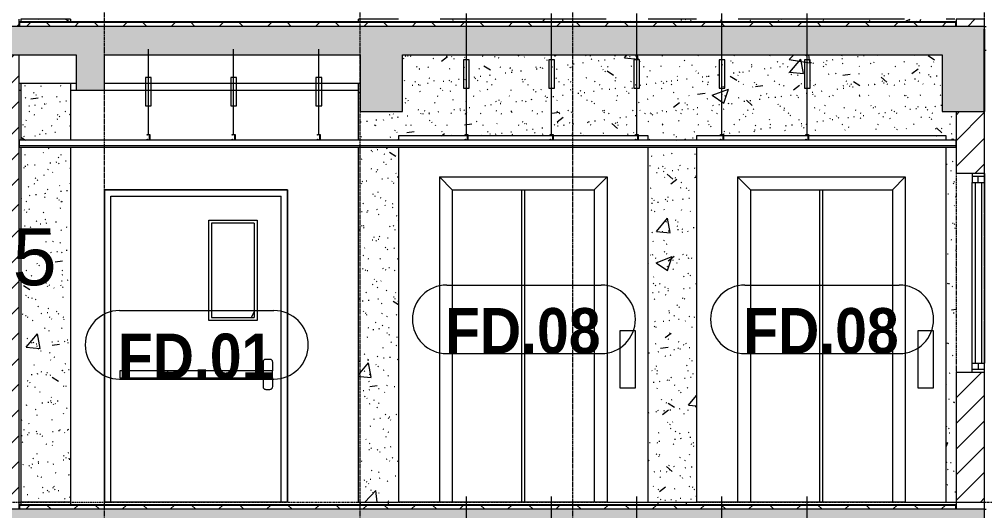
# Model space of a CAD drawing. Header units: millimetres. Extents: x 26124 to 258712, y -8723 to 35400.
# Drawn here: x 42053 to 48853, y 5540 to 9000 of the extents above; entities that cross this region are included whole.
import ezdxf

# ---------------------------------------------------------------- set-up
doc = ezdxf.new("R2010")
doc.units = ezdxf.units.MM
for name, pattern in [('1 NÉT CALL OUT', [6, 3, -3]), ('Centre', [31.75, 6.35, -4.7625, 15.875, -4.7625]), ('Grid Line', [22.225, 12.7, -3.175, 3.175, -3.175])]:
    doc.linetypes.add(name, pattern=pattern)
for name, color, linetype, lineweight in [('0-1', 7, 'Continuous', 5), ('A-AREA-IDEN', 2, 'Continuous', 9), ('A-CLNG', 13, 'Continuous', 9), ('A-CLNG-3', 13, 'Continuous', 18), ('A-DETL-GENF', 92, 'Continuous', 9), ('A-DETL-GENF-1', 7, 'Continuous', 9), ('A-DETL-MEDM', 33, 'Continuous', 18), ('A-DOOR', 31, 'Continuous', 9), ('A-DOOR-FRAM', 31, 'Continuous', 9), ('A-DOOR-IDEN', 31, 'Continuous', 9), ('A-FLOR-2', 7, 'Continuous', 9), ('A-FLOR-3', 192, 'Continuous', 25), ('A-FLOR-LEVL-2', 51, 'Centre', 9), ('A-FLOR-PATT-3', 8, 'Continuous', 9), ('A-GLAZ', 151, 'Continuous', 9), ('A-GLAZ-1', 7, '1 NÉT CALL OUT', 9), ('A-GLAZ-2', 55, '1 NÉT CALL OUT', 9), ('A-WALL', 113, 'Continuous', 9), ('A-WALL-1', 113, 'Continuous', 18), ('A-WALL-PATT-4', 111, 'Continuous', 9), ('I-WALL', 2, 'Continuous', 9), ('S-BEAM-2', 10, 'Continuous', 25), ('S-BEAM-3', 7, 'Continuous', 9), ('S-COLS-1', 7, 'Continuous', 9), ('S-GRID-1', 1, 'Grid Line', 9)]:
    doc.layers.add(name, color=color, linetype=linetype, lineweight=lineweight)
doc.styles.add('Arial_1', font='arial.ttf', dxfattribs={"height": 400})
doc.styles.add('Arial_B_1', font='arialbd.ttf', dxfattribs={"width": 0.9, "height": 320})
pattern_1 = [(45, (80880.3, 14125), (-169.7056, 169.7056), []), (135, (80880.3, 14125), (-169.7056, -169.7056), [])]
pattern_2 = [(45, (80880.3, 14125), (-90.50967, 90.50967), [])]
pattern_3 = [(50, (80880.3, 14125), (1165.978, -102.01), [121.92, -1341.12]), (355, (80880.3, 14125), (-225.554, 1222.763), [97.536, -1072.896]), (100.451, (80977.5, 14116.5), (940.433, 1120.746), [103.616, -1139.776]), (46.184, (80880.3, 14450.1), (1734.906, -269.074), [182.88, -2011.68]), (96.636, (81024.9, 14427.7), (1519.38, 1583.536), [155.424, -1709.665]), (351.184, (80880.3, 14450.1), (1519.39, 1583.52), [146.304, -1609.344]), (21, (81042.9, 14368.8), (970.332, -654.498), [121.92, -1341.12]), (326, (81042.9, 14368.8), (395.533, 1178.804), [97.536, -1072.896]), (71.451, (81123.7, 14314.3), (1365.87, 524.296), [103.616, -1139.776]), (37.5, (80880.3, 14125), (19.767, 541.1527), [53.645, -1006.246, 53.645, -1035.507, -1076.96]), (37.5, (80880.3, 14125), (19.767, 541.1527), [-2149.043, 53.645, -1023.315]), (7.5, (80880.3, 14125), (427.646, 641.156), [53.645, -567.334, 53.645, -981.862, -410.464]), (7.5, (80880.3, 14125), (427.646, 641.156), [-1656.486, 53.645, -356.819]), (327.5, (80517.8, 14125), (867.782, -36.665), [53.645, -352.755, 53.645, -1214.323, -1682.496]), (327.5, (80517.8, 14125), (867.782, -36.665), [-1674.368, 53.645, -1628.85]), (317.5, (80355.2, 14125), (948.028, 162.731), [53.645, -474.675, 53.645, -788.416, -1194.816]), (317.5, (80355.2, 14125), (948.028, 162.731), [-1370.38, 53.645, -1141.17])]
pattern_4 = [(37.5, (80880.3, 14125), (-5.1206, 156.61216), [5.364, -118.181, 5.364, -132.812, -132.08]), (37.5, (80880.3, 14125), (-5.1206, 156.61216), [-261.722, 5.364, -126.716]), (7.5, (80880.3, 14125), (143.847, 229.3842), [5.364, -61.285, 5.364, -105.989, -42.672]), (7.5, (80880.3, 14125), (143.847, 229.3842), [-178.003, 5.364, -37.308]), (327.5, (80780.33, 14125), (253.11758, 0.46008), [5.364, -35.276, 5.364, -140.94, -191.008]), (327.5, (80780.33, 14125), (253.11758, 0.46008), [-186.944, 5.364, -185.644]), (317.5, (80780.33, 14125), (244.3381, 71.3376), [5.364, -14.956, 5.364, -90.546, -109.728]), (317.5, (80780.33, 14125), (244.3381, 71.3376), [-116.23, 5.364, -104.364])]

# ---------------------------------------------------------------- blocks, each defined once
blk = doc.blocks.new('NCV_TKTC_KET CAU_rvt-1-TKCS_MẶT CẮT 3')
at = {"layer": 'A-FLOR-2'}
for p, q in [((48852.6, 8950), (48862.6, 8950)), ((48862.6, 8780), (48852.6, 8780)), ((48852.6, 5550), (48862.5, 5550))]:
    blk.add_line(p, q, dxfattribs=at)
at = {"layer": 'S-BEAM-2'}
blk.add_line((48852.6, 8350), (48852.6, 8930), dxfattribs=at)
at = {"layer": 'S-BEAM-3'}
for p, q in [((42052.6, 8550), (42452.6, 8550)), ((42652.6, 8550), (44452.6, 8550)), ((42052.6, 8500), (42062.6, 8500)), ((42412.6, 8500), (42452.6, 8500)), ((42652.6, 8500), (44442.6, 8500))]:
    blk.add_line(p, q, dxfattribs=at)
at = {"layer": 'S-COLS-1'}
for p, q in [((44452.6, 5600), (44452.6, 5580)), ((44652.6, 5580), (44652.6, 5600)), ((46552.6, 5580), (46552.6, 5600)), ((46752.6, 5580), (46752.6, 5600)), ((48652.6, 5600), (48652.6, 5580)), ((48852.6, 5550), (48852.6, 5600.3))]:
    blk.add_line(p, q, dxfattribs=at)
blk = doc.blocks.new('1_FAMILY RVT - W01-WxH 1400x3200xmm-V1-TKCS_MẶT CẮT 3')
at = {"layer": 'A-GLAZ'}
for p, q in [((48852.635618, 11314.4), (48652.635618, 11314.4)), ((48763.735618, 11314.4), (48763.735618, 11250.9)), ((48763.735618, 11295.35), (48852.635618, 11295.35)), ((48808.185618, 11250.9), (48808.185618, 11295.35)), ((48852.635618, 11314.4), (48852.635618, 11250.9)), ((48763.735618, 9977.9), (48763.735618, 11250.9)), ((48763.735618, 11250.9), (48852.635618, 11250.9)), ((48785.960618, 11250.9), (48785.960618, 9977.9)), ((48830.410618, 11250.9), (48830.410618, 9977.9)), ((48852.635618, 11250.9), (48852.635618, 9977.9)), ((48763.735618, 9914.4), (48763.735618, 9977.9)), ((48763.735618, 9977.9), (48852.635618, 9977.9)), ((48852.635618, 9933.45), (48763.735618, 9933.45)), ((48808.185618, 9977.9), (48808.185618, 9933.45)), ((48852.635618, 9914.4), (48852.635618, 9977.9)), ((48652.635618, 9914.4), (48852.635618, 9914.4))]:
    blk.add_line(p, q, dxfattribs=at)
at = {"layer": 'A-GLAZ-2'}
for p, q in [((48652.635618, 11314.4), (48652.635618, 9914.4)), ((48852.635618, 9914.4), (48852.635618, 11314.4))]:
    blk.add_line(p, q, dxfattribs=at)
blk = doc.blocks.new('Thang may HIEN - Dài x Rộng - 2000x2000-V6-TKCS_MẶT CẮT 3')
at = {"layer": 'A-DOOR'}
for p, q in [((46822.6, 8180), (46822.6, 8150)), ((47010.1, 8180), (46822.6, 8180)), ((47610.1, 8180), (47012.6, 8180)), ((48582.6, 8180), (47612.6, 8180)), ((48582.6, 8150), (48582.6, 8180)), ((46822.6, 8100), (46822.6, 5600)), ((48582.6, 5600), (48582.6, 8100)), ((47202.6, 7800), (47112.6, 7890)), ((47112.6, 7890), (47112.6, 5600)), ((47112.6, 7890), (48292.6, 7890)), ((48292.6, 7890), (48202.6, 7800)), ((48292.6, 7890), (48292.6, 5600)), ((47202.6, 7800), (47202.6, 5600)), ((47202.6, 7800), (48202.6, 7800)), ((47692.6, 5600), (47692.6, 7800)), ((47712.6, 5600), (47712.6, 7800)), ((48202.6, 7800), (48202.6, 5600)), ((48492.6, 6805.9), (48382.6, 6805.9)), ((48382.6, 6805.9), (48382.6, 6405.9)), ((48492.6, 6405.9), (48492.6, 6805.9)), ((48382.6, 6405.9), (48492.6, 6405.9)), ((47112.6, 5600), (46822.6, 5600)), ((47202.6, 5600), (47112.6, 5600)), ((47692.6, 5600), (47202.6, 5600)), ((47712.6, 5600), (47692.6, 5600)), ((48202.6, 5600), (47712.6, 5600)), ((48292.6, 5600), (48202.6, 5600)), ((48292.6, 5600), (48582.6, 5600))]:
    blk.add_line(p, q, dxfattribs=at)
blk = doc.blocks.new('Thang may HIEN - Dài x Rộng - 2000x2000-V7-TKCS_MẶT CẮT 3')
at = {"layer": 'A-DOOR'}
for p, q in [((44722.6, 8180), (44722.6, 8150)), ((45210.1, 8180), (44722.6, 8180)), ((45810.1, 8180), (45212.6, 8180)), ((46410.1, 8180), (45812.6, 8180)), ((46482.6, 8180), (46412.6, 8180)), ((46482.6, 8150), (46482.6, 8180)), ((44722.6, 8100), (44722.6, 5600)), ((46482.6, 5600), (46482.6, 8100)), ((45102.6, 7800), (45012.6, 7890)), ((45012.6, 7890), (45012.6, 5600)), ((45012.6, 7890), (46192.6, 7890)), ((46192.6, 7890), (46102.6, 7800)), ((46192.6, 7890), (46192.6, 5600)), ((45102.6, 7800), (45102.6, 5600)), ((45102.6, 7800), (46102.6, 7800)), ((45592.6, 5600), (45592.6, 7800)), ((45612.6, 5600), (45612.6, 7800)), ((46102.6, 7800), (46102.6, 5600)), ((46392.6, 6805.9), (46282.6, 6805.9)), ((46282.6, 6805.9), (46282.6, 6405.9)), ((46392.6, 6405.9), (46392.6, 6805.9)), ((46282.6, 6405.9), (46392.6, 6405.9)), ((45012.6, 5600), (44722.6, 5600)), ((45102.6, 5600), (45012.6, 5600)), ((45592.6, 5600), (45102.6, 5600)), ((45612.6, 5600), (45592.6, 5600)), ((46102.6, 5600), (45612.6, 5600)), ((46192.6, 5600), (46102.6, 5600)), ((46192.6, 5600), (46482.6, 5600))]:
    blk.add_line(p, q, dxfattribs=at)
blk = doc.blocks.new('FD_01 - FD_01-1200x2200mm-V45-TKCS_MẶT CẮT 3')
at = {"layer": 'A-DOOR'}
h = blk.add_hatch(dxfattribs=at)
h.set_pattern_fill('FP_9', color=256, style=0, pattern_type=2)
h.set_pattern_definition([(63.435, (82789.9, 14236.3), (-0.002, 1625.6), [567.96, -3066.99]), (63.435, (81164.3, 14236.3), (-0.002, 1625.6), [567.96, -3066.99]), (63.435, (83568.1, 14550.35), (-0.002, 1625.6), [567.96, -3066.99]), (63.435, (81942.5, 14550.35), (-0.002, 1625.6), [567.96, -3066.99]), (63.435, (83450.3, 14439.5), (-0.002, 1625.6), [567.96, -3066.99]), (63.435, (81824.7, 14439.5), (-0.002, 1625.6), [567.96, -3066.99]), (63.435, (83330.26, 15074.4), (-0.002, 1625.6), [276.055, -3358.896]), (63.435, (81704.66, 15074.4), (-0.002, 1625.6), [276.055, -3358.896]), (63.435, (83251.74, 14976.15), (-0.002, 1625.6), [567.96, -3066.99]), (63.435, (81626.14, 14976.15), (-0.002, 1625.6), [567.96, -3066.99]), (63.435, (83265.6, 15046.7), (-0.002, 1625.6), [567.96, -3066.99]), (63.435, (81640, 15046.7), (-0.002, 1625.6), [567.96, -3066.99]), (63.435, (82609.74, 14737.2), (-0.002, 1625.6), [567.96, -3066.99]), (63.435, (80984.14, 14737.2), (-0.002, 1625.6), [567.96, -3066.99]), (63.435, (82623.6, 14820.35), (-0.002, 1625.6), [567.96, -3066.99]), (63.435, (80998, 14820.35), (-0.002, 1625.6), [567.96, -3066.99]), (63.435, (82627.3, 14880.3), (-0.002, 1625.6), [567.96, -3066.99]), (63.435, (81001.7, 14880.3), (-0.002, 1625.6), [567.96, -3066.99])])
h.paths.add_polyline_path([(43407.6, 6900), (43707.6, 6900), (43707.6, 7565), (43407.6, 7565), (43407.6, 7191.4)])
for p, q in [((43387.6, 7585), (43727.6, 7585)), ((43387.6, 6880), (43387.6, 7585)), ((43407.6, 7565), (43407.6, 6900)), ((43707.6, 7565), (43407.6, 7565)), ((43707.6, 7565), (43707.6, 6900)), ((43727.6, 7585), (43727.6, 6880)), ((43727.6, 6880), (43387.6, 6880)), ((43407.6, 6900), (43707.6, 6900)), ((43790.6, 6607.9), (43816, 6607.9)), ((43771.6, 6525.4), (43771.6, 6588.9)), ((43835.1, 6588.9), (43835.1, 6525.4)), ((43097.2, 6525.4), (42760.1, 6525.4)), ((42760.1, 6525.4), (42760.1, 6474.6)), ((42760.1, 6474.6), (43097.2, 6474.6)), ((43097.2, 6525.4), (43097.2, 6474.6)), ((43771.6, 6525.4), (43097.2, 6525.4)), ((43097.2, 6474.6), (43771.6, 6474.6)), ((43771.6, 6474.6), (43771.6, 6525.4)), ((43835.1, 6525.4), (43771.6, 6525.4)), ((43771.6, 6474.6), (43835.1, 6474.6)), ((43771.6, 6411.1), (43771.6, 6474.6)), ((43835.1, 6474.6), (43835.1, 6525.4)), ((43835.1, 6474.6), (43835.1, 6411.1)), ((43816, 6392), (43790.6, 6392))]:
    blk.add_line(p, q, dxfattribs=at)
at = {"layer": 'A-DOOR', "flags": 128}
for points in [[(43771.6, 6588.9), (43772, 6593.1), (43773.5, 6597.2), (43775.7, 6600.8), (43778.7, 6603.8), (43782.3, 6606.1), (43786.4, 6607.5), (43790.6, 6607.9)], [(43816, 6607.9), (43820.3, 6607.5), (43824.3, 6606.1), (43827.9, 6603.8), (43830.9, 6600.8), (43833.2, 6597.2), (43834.6, 6593.1), (43835.1, 6588.9)], [(43790.6, 6392), (43786.4, 6392.5), (43782.3, 6393.9), (43778.7, 6396.2), (43775.7, 6399.2), (43773.5, 6402.8), (43772, 6406.9), (43771.6, 6411.1)], [(43835.1, 6411.1), (43834.6, 6406.9), (43833.2, 6402.8), (43830.9, 6399.2), (43827.9, 6396.2), (43824.3, 6393.9), (43820.3, 6392.5), (43816, 6392)]]:
    blk.add_lwpolyline(points, dxfattribs=at)
at = {"layer": 'A-DOOR-FRAM'}
for p, q in [((42652.6, 7800), (42652.6, 5600)), ((43942.6, 7800), (42652.6, 7800)), ((42697.6, 5600), (42697.6, 7755)), ((42697.6, 7755), (43897.6, 7755)), ((43897.6, 5600), (43897.6, 7755)), ((43942.6, 5600), (43942.6, 7800)), ((42652.6, 5600), (42697.6, 5600)), ((43942.6, 5600), (43897.6, 5600))]:
    blk.add_line(p, q, dxfattribs=at)
blk = doc.blocks.new('Repeating Detail - THANH TREO TRẦN 600-354052-TKCS_MẶT CẮT 3')
at = {"layer": 'A-DETL-GENF'}
for points in [[(116732.564287, 28550), (116752.564287, 28550), (116752.564287, 28556), (116750.064287, 28552.5), (116735.064287, 28552.5), (116735.064287, 28587.5), (116750.064287, 28587.5), (116752.564287, 28584), (116752.564287, 28590), (116732.564287, 28590)], [(117332.564287, 28550), (117352.564287, 28550), (117352.564287, 28556), (117350.064287, 28552.5), (117335.064287, 28552.5), (117335.064287, 28587.5), (117350.064287, 28587.5), (117352.564287, 28584), (117352.564287, 28590), (117332.564287, 28590)], [(117932.564287, 28550), (117952.564287, 28550), (117952.564287, 28556), (117950.064287, 28552.5), (117935.064287, 28552.5), (117935.064287, 28587.5), (117950.064287, 28587.5), (117952.564287, 28584), (117952.564287, 28590), (117932.564287, 28590)]]:
    blk.add_hatch(color=256, dxfattribs=at).paths.add_polyline_path(points)
for p, q in [((116742.564287, 28590), (116742.564287, 29190)), ((117342.564287, 28590), (117342.564287, 29190)), ((117942.564287, 28590), (117942.564287, 29190)), ((116722.564287, 28990), (116762.564287, 28990)), ((116722.564287, 28790), (116722.564287, 28990)), ((116762.564287, 28990), (116762.564287, 28790)), ((117322.564287, 28990), (117362.564287, 28990)), ((117322.564287, 28790), (117322.564287, 28990)), ((117362.564287, 28990), (117362.564287, 28790)), ((117922.564287, 28990), (117962.564287, 28990)), ((117922.564287, 28790), (117922.564287, 28990)), ((117962.564287, 28990), (117962.564287, 28790)), ((116762.564287, 28790), (116722.564287, 28790)), ((117362.564287, 28790), (117322.564287, 28790)), ((117962.564287, 28790), (117922.564287, 28790)), ((116752.564287, 28590), (116732.564287, 28590)), ((116732.564287, 28590), (116732.564287, 28550)), ((116752.564287, 28590), (116732.564287, 28590)), ((116732.564287, 28590), (116732.564287, 28550)), ((116735.064287, 28587.5), (116750.064287, 28587.5)), ((116735.064287, 28552.5), (116735.064287, 28587.5)), ((116735.064287, 28552.5), (116735.064287, 28587.5)), ((116735.064287, 28587.5), (116750.064287, 28587.5)), ((116750.064287, 28587.5), (116750.064287, 28584)), ((116750.064287, 28587.5), (116750.064287, 28584)), ((116750.064287, 28584), (116752.564287, 28584)), ((116750.064287, 28584), (116752.564287, 28584)), ((116752.564287, 28584), (116752.564287, 28590)), ((116752.564287, 28584), (116752.564287, 28590)), ((117352.564287, 28590), (117332.564287, 28590)), ((117332.564287, 28590), (117332.564287, 28550)), ((117352.564287, 28590), (117332.564287, 28590)), ((117332.564287, 28590), (117332.564287, 28550)), ((117335.064287, 28587.5), (117350.064287, 28587.5)), ((117335.064287, 28552.5), (117335.064287, 28587.5)), ((117335.064287, 28552.5), (117335.064287, 28587.5)), ((117335.064287, 28587.5), (117350.064287, 28587.5)), ((117350.064287, 28587.5), (117350.064287, 28584)), ((117350.064287, 28587.5), (117350.064287, 28584)), ((117350.064287, 28584), (117352.564287, 28584)), ((117350.064287, 28584), (117352.564287, 28584)), ((117352.564287, 28584), (117352.564287, 28590)), ((117352.564287, 28584), (117352.564287, 28590)), ((117952.564287, 28590), (117932.564287, 28590)), ((117932.564287, 28590), (117932.564287, 28550)), ((117952.564287, 28590), (117932.564287, 28590)), ((117932.564287, 28590), (117932.564287, 28550)), ((117935.064287, 28587.5), (117950.064287, 28587.5)), ((117935.064287, 28552.5), (117935.064287, 28587.5)), ((117935.064287, 28552.5), (117935.064287, 28587.5)), ((117935.064287, 28587.5), (117950.064287, 28587.5)), ((117950.064287, 28587.5), (117950.064287, 28584)), ((117950.064287, 28587.5), (117950.064287, 28584)), ((117950.064287, 28584), (117952.564287, 28584)), ((117950.064287, 28584), (117952.564287, 28584)), ((117952.564287, 28584), (117952.564287, 28590)), ((117952.564287, 28584), (117952.564287, 28590)), ((116732.564287, 28550), (116752.564287, 28550)), ((116732.564287, 28550), (116752.564287, 28550)), ((116750.064287, 28552.5), (116735.064287, 28552.5)), ((116750.064287, 28552.5), (116735.064287, 28552.5)), ((116752.564287, 28556), (116750.064287, 28556)), ((116750.064287, 28556), (116750.064287, 28552.5)), ((116752.564287, 28556), (116750.064287, 28556)), ((116750.064287, 28556), (116750.064287, 28552.5)), ((116752.564287, 28550), (116752.564287, 28556)), ((116752.564287, 28550), (116752.564287, 28556)), ((117332.564287, 28550), (117352.564287, 28550)), ((117332.564287, 28550), (117352.564287, 28550)), ((117350.064287, 28552.5), (117335.064287, 28552.5)), ((117350.064287, 28552.5), (117335.064287, 28552.5)), ((117352.564287, 28556), (117350.064287, 28556)), ((117350.064287, 28556), (117350.064287, 28552.5)), ((117352.564287, 28556), (117350.064287, 28556)), ((117350.064287, 28556), (117350.064287, 28552.5)), ((117352.564287, 28550), (117352.564287, 28556)), ((117352.564287, 28550), (117352.564287, 28556)), ((117932.564287, 28550), (117952.564287, 28550)), ((117932.564287, 28550), (117952.564287, 28550)), ((117950.064287, 28552.5), (117935.064287, 28552.5)), ((117950.064287, 28552.5), (117935.064287, 28552.5)), ((117952.564287, 28556), (117950.064287, 28556)), ((117950.064287, 28556), (117950.064287, 28552.5)), ((117952.564287, 28556), (117950.064287, 28556)), ((117950.064287, 28556), (117950.064287, 28552.5)), ((117952.564287, 28550), (117952.564287, 28556)), ((117952.564287, 28550), (117952.564287, 28556))]:
    blk.add_line(p, q, dxfattribs=at)
blk = doc.blocks.new('Repeating Detail - THANH TREO TRẦN 850-354056-TKCS_MẶT CẮT 3')
at = {"layer": 'A-DETL-GENF'}
for points in [[(113292.5, 28550), (113312.5, 28550), (113312.5, 28556), (113310, 28552.5), (113295, 28552.5), (113295, 28587.5), (113310, 28587.5), (113312.5, 28584), (113312.5, 28590), (113292.5, 28590)], [(113892.5, 28550), (113912.5, 28550), (113912.5, 28556), (113910, 28552.5), (113895, 28552.5), (113895, 28587.5), (113910, 28587.5), (113912.5, 28584), (113912.5, 28590), (113892.5, 28590)], [(114492.5, 28550), (114512.5, 28550), (114512.5, 28556), (114510, 28552.5), (114495, 28552.5), (114495, 28587.5), (114510, 28587.5), (114512.5, 28584), (114512.5, 28590), (114492.5, 28590)], [(115092.5, 28550), (115112.5, 28550), (115112.5, 28556), (115110, 28552.5), (115095, 28552.5), (115095, 28587.5), (115110, 28587.5), (115112.5, 28584), (115112.5, 28590), (115092.5, 28590)], [(115692.5, 28550), (115712.5, 28550), (115712.5, 28556), (115710, 28552.5), (115695, 28552.5), (115695, 28587.5), (115710, 28587.5), (115712.5, 28584), (115712.5, 28590), (115692.5, 28590)]]:
    blk.add_hatch(color=256, dxfattribs=at).paths.add_polyline_path(points)
for p, q in [((113302.5, 28590), (113302.5, 29440)), ((113902.5, 28590), (113902.5, 29440)), ((114502.5, 28590), (114502.5, 29440)), ((115102.5, 28590), (115102.5, 29440)), ((115702.5, 28590), (115702.5, 29440)), ((113282.5, 29115), (113322.5, 29115)), ((113282.5, 28915), (113282.5, 29115)), ((113322.5, 29115), (113322.5, 28915)), ((113882.5, 29115), (113922.5, 29115)), ((113882.5, 28915), (113882.5, 29115)), ((113922.5, 29115), (113922.5, 28915)), ((114482.5, 29115), (114522.5, 29115)), ((114482.5, 28915), (114482.5, 29115)), ((114522.5, 29115), (114522.5, 28915)), ((115082.5, 29115), (115122.5, 29115)), ((115082.5, 28915), (115082.5, 29115)), ((115122.5, 29115), (115122.5, 28915)), ((115682.5, 29115), (115722.5, 29115)), ((115682.5, 28915), (115682.5, 29115)), ((115722.5, 29115), (115722.5, 28915)), ((113322.5, 28915), (113282.5, 28915)), ((113922.5, 28915), (113882.5, 28915)), ((114522.5, 28915), (114482.5, 28915)), ((115122.5, 28915), (115082.5, 28915)), ((115722.5, 28915), (115682.5, 28915)), ((113312.5, 28590), (113292.5, 28590)), ((113292.5, 28590), (113292.5, 28550)), ((113312.5, 28590), (113292.5, 28590)), ((113292.5, 28590), (113292.5, 28550)), ((113295, 28587.5), (113310, 28587.5)), ((113295, 28552.5), (113295, 28587.5)), ((113295, 28552.5), (113295, 28587.5)), ((113295, 28587.5), (113310, 28587.5)), ((113310, 28587.5), (113310, 28584)), ((113310, 28587.5), (113310, 28584)), ((113310, 28584), (113312.5, 28584)), ((113310, 28584), (113312.5, 28584)), ((113312.5, 28584), (113312.5, 28590)), ((113312.5, 28584), (113312.5, 28590)), ((113912.5, 28590), (113892.5, 28590)), ((113892.5, 28590), (113892.5, 28550)), ((113912.5, 28590), (113892.5, 28590)), ((113892.5, 28590), (113892.5, 28550)), ((113895, 28587.5), (113910, 28587.5)), ((113895, 28552.5), (113895, 28587.5)), ((113895, 28552.5), (113895, 28587.5)), ((113895, 28587.5), (113910, 28587.5)), ((113910, 28587.5), (113910, 28584)), ((113910, 28587.5), (113910, 28584)), ((113910, 28584), (113912.5, 28584)), ((113910, 28584), (113912.5, 28584)), ((113912.5, 28584), (113912.5, 28590)), ((113912.5, 28584), (113912.5, 28590)), ((114512.5, 28590), (114492.5, 28590)), ((114492.5, 28590), (114492.5, 28550)), ((114512.5, 28590), (114492.5, 28590)), ((114492.5, 28590), (114492.5, 28550)), ((114495, 28587.5), (114510, 28587.5)), ((114495, 28552.5), (114495, 28587.5)), ((114495, 28552.5), (114495, 28587.5)), ((114495, 28587.5), (114510, 28587.5)), ((114510, 28587.5), (114510, 28584)), ((114510, 28587.5), (114510, 28584)), ((114510, 28584), (114512.5, 28584)), ((114510, 28584), (114512.5, 28584)), ((114512.5, 28584), (114512.5, 28590)), ((114512.5, 28584), (114512.5, 28590)), ((115112.5, 28590), (115092.5, 28590)), ((115092.5, 28590), (115092.5, 28550)), ((115112.5, 28590), (115092.5, 28590)), ((115092.5, 28590), (115092.5, 28550)), ((115095, 28587.5), (115110, 28587.5)), ((115095, 28552.5), (115095, 28587.5)), ((115095, 28552.5), (115095, 28587.5)), ((115095, 28587.5), (115110, 28587.5)), ((115110, 28587.5), (115110, 28584)), ((115110, 28587.5), (115110, 28584)), ((115110, 28584), (115112.5, 28584)), ((115110, 28584), (115112.5, 28584)), ((115112.5, 28584), (115112.5, 28590)), ((115112.5, 28584), (115112.5, 28590)), ((115712.5, 28590), (115692.5, 28590)), ((115692.5, 28590), (115692.5, 28550)), ((115712.5, 28590), (115692.5, 28590)), ((115692.5, 28590), (115692.5, 28550)), ((115695, 28587.5), (115710, 28587.5)), ((115695, 28552.5), (115695, 28587.5)), ((115695, 28552.5), (115695, 28587.5)), ((115695, 28587.5), (115710, 28587.5)), ((115710, 28587.5), (115710, 28584)), ((115710, 28587.5), (115710, 28584)), ((115710, 28584), (115712.5, 28584)), ((115710, 28584), (115712.5, 28584)), ((115712.5, 28584), (115712.5, 28590)), ((115712.5, 28584), (115712.5, 28590)), ((113292.5, 28550), (113312.5, 28550)), ((113292.5, 28550), (113312.5, 28550)), ((113310, 28552.5), (113295, 28552.5)), ((113310, 28552.5), (113295, 28552.5)), ((113312.5, 28556), (113310, 28556)), ((113310, 28556), (113310, 28552.5)), ((113312.5, 28556), (113310, 28556)), ((113310, 28556), (113310, 28552.5)), ((113312.5, 28550), (113312.5, 28556)), ((113312.5, 28550), (113312.5, 28556)), ((113892.5, 28550), (113912.5, 28550)), ((113892.5, 28550), (113912.5, 28550)), ((113910, 28552.5), (113895, 28552.5)), ((113910, 28552.5), (113895, 28552.5)), ((113912.5, 28556), (113910, 28556)), ((113910, 28556), (113910, 28552.5)), ((113912.5, 28556), (113910, 28556)), ((113910, 28556), (113910, 28552.5)), ((113912.5, 28550), (113912.5, 28556)), ((113912.5, 28550), (113912.5, 28556)), ((114492.5, 28550), (114512.5, 28550)), ((114492.5, 28550), (114512.5, 28550)), ((114510, 28552.5), (114495, 28552.5)), ((114510, 28552.5), (114495, 28552.5)), ((114512.5, 28556), (114510, 28556)), ((114510, 28556), (114510, 28552.5)), ((114512.5, 28556), (114510, 28556)), ((114510, 28556), (114510, 28552.5)), ((114512.5, 28550), (114512.5, 28556)), ((114512.5, 28550), (114512.5, 28556)), ((115092.5, 28550), (115112.5, 28550)), ((115092.5, 28550), (115112.5, 28550)), ((115110, 28552.5), (115095, 28552.5)), ((115110, 28552.5), (115095, 28552.5)), ((115112.5, 28556), (115110, 28556)), ((115110, 28556), (115110, 28552.5)), ((115112.5, 28556), (115110, 28556)), ((115110, 28556), (115110, 28552.5)), ((115112.5, 28550), (115112.5, 28556)), ((115112.5, 28550), (115112.5, 28556)), ((115692.5, 28550), (115712.5, 28550)), ((115692.5, 28550), (115712.5, 28550)), ((115710, 28552.5), (115695, 28552.5)), ((115710, 28552.5), (115695, 28552.5)), ((115712.5, 28556), (115710, 28556)), ((115710, 28556), (115710, 28552.5)), ((115712.5, 28556), (115710, 28556)), ((115710, 28556), (115710, 28552.5)), ((115712.5, 28550), (115712.5, 28556)), ((115712.5, 28550), (115712.5, 28556))]:
    blk.add_line(p, q, dxfattribs=at)
blk = doc.blocks.new('STN_Door Tag - STN_Door Tag-1788670-TKCS_MẶT CẮT 3')
at = {"layer": 'A-DOOR-IDEN'}
for p, q in [((47163.5, 10529.1), (48251.6, 10529.1)), ((47163.5, 10046.1), (48251.6, 10046.1))]:
    blk.add_line(p, q, dxfattribs=at)
for centre, start, end in [((47163.5, 10287.6), 90, 270), ((48251.6, 10287.6), 270, 90)]:
    blk.add_arc(centre, 241.5, start, end, dxfattribs=at)

msp = doc.modelspace()

# ---------------------------------------------------------------- hatches: boundary and pattern name
at = {"layer": 'A-DETL-GENF-1'}
h = msp.add_hatch(color=256, dxfattribs=at)
h.paths.add_polyline_path([(116152.5, 1550), (116452.5, 1550), (116452.5, 1950), (118252.6, 1950), (118252.6, 1700), (118452.6, 1700), (118452.6, 1950), (122652.5, 1950), (122652.5, 1550), (122953, 1550), (122953, 1950), (126952.5, 1950), (126952.5, 1550), (127252.5, 1550), (127252.5, 2150), (112052.6, 2150), (112052.6, 1550), (112352.5, 1550), (112352.5, 1950), (116152.5, 1950), (116152.5, 1809.6)])
h.paths.add_polyline_path([(33652.6, 1550), (33952.6, 1550), (33952.6, 2000), (37952.1, 2000), (37952.1, 1550), (38252.6, 1550), (38252.6, 1950), (42452.6, 1950), (42452.6, 1700), (42652.6, 1700), (42652.6, 1950), (44452.6, 1950), (44452.6, 1550), (44752.6, 1550), (44752.6, 1950), (48552.6, 1950), (48552.6, 1550), (48852.6, 1550), (48852.6, 2150), (33652.6, 2150), (33652.6, 1809.6)])
h.paths.add_polyline_path([(126952.5, 4950), (127252.5, 4950), (127252.5, 5550), (112052.6, 5550), (112052.6, 4950), (112352.5, 4950), (112352.5, 5350), (116152.5, 5350), (116152.5, 4950), (116452.5, 4950), (116452.5, 5350), (118252.6, 5350), (118252.6, 5100), (118452.6, 5100), (118452.6, 5350), (122652.5, 5350), (122652.5, 4950), (122953, 4950), (122953, 5350), (126952.5, 5350)])
h.paths.add_polyline_path([(44752.6, 4950), (44752.6, 5350), (48552.6, 5350), (48552.6, 4950), (48852.6, 4950), (48852.6, 5550), (33652.6, 5550), (33652.6, 4950), (33952.6, 4950), (33952.6, 5380), (37952.1, 5380), (37952.1, 4950), (38252.6, 4950), (38252.6, 5350), (42452.6, 5350), (42452.6, 5100), (42652.6, 5100), (42652.6, 5350), (44452.6, 5350), (44452.6, 4950), (44717.3, 4950)])
h.paths.add_polyline_path([(126952.5, 8350), (127252.5, 8350), (127252.5, 8950), (112052.6, 8950), (112052.6, 8350), (112352.5, 8350), (112352.5, 8750), (116152.5, 8750), (116152.5, 8350), (116452.5, 8350), (116452.5, 8750), (118252.6, 8750), (118252.6, 8500), (118452.6, 8500), (118452.6, 8750), (122652.5, 8750), (122652.5, 8350), (122953, 8350), (122953, 8750), (126952.5, 8750)])
h.paths.add_polyline_path([(33952.6, 8350), (33952.6, 8780), (37952.1, 8780), (37952.1, 8350), (38252.6, 8350), (38252.6, 8750), (42452.6, 8750), (42452.6, 8500), (42652.6, 8500), (42652.6, 8750), (44452.6, 8750), (44452.6, 8350), (44752.6, 8350), (44752.6, 8750), (48552.6, 8750), (48552.6, 8350), (48852.6, 8350), (48852.6, 8950), (33652.6, 8950), (33652.6, 8350)])
h.paths.add_polyline_path([(33952.6, 11750), (33952.6, 12200), (37952.1, 12200), (37952.1, 11750), (38252.6, 11750), (38252.6, 12150), (42452.6, 12150), (42452.6, 11900), (42652.6, 11900), (42652.6, 12150), (44452.6, 12150), (44452.6, 11750), (44752.6, 11750), (44752.6, 12150), (48552.6, 12150), (48552.6, 11750), (48852.6, 11750), (48852.6, 12350), (33652.6, 12350), (33652.6, 11750)])
h.paths.add_polyline_path([(116189.3, 11750), (116452.5, 11750), (116452.5, 12150), (118252.6, 12150), (118252.6, 11900), (118452.6, 11900), (118452.6, 12150), (122652.5, 12150), (122652.5, 11750), (122953, 11750), (122953, 12150), (126952.5, 12150), (126952.5, 11750), (127252.5, 11750), (127252.5, 12350), (112052.6, 12350), (112052.6, 11750), (112352.5, 11750), (112352.5, 12150), (116152.5, 12150), (116152.5, 11750)])
h.paths.add_polyline_path([(126952.5, 15150), (127252.5, 15150), (127252.5, 15750), (112052.6, 15750), (112052.6, 15150), (112352.5, 15150), (112352.5, 15550), (116152.5, 15550), (116152.5, 15150), (116452.5, 15150), (116452.5, 15550), (118252.6, 15550), (118252.6, 15300), (118452.6, 15300), (118452.6, 15550), (122652.5, 15550), (122652.5, 15150), (122953, 15150), (122953, 15550), (126952.5, 15550)])
h.paths.add_polyline_path([(33952.6, 15150), (33952.6, 15600), (37952.1, 15600), (37952.1, 15150), (38252.6, 15150), (38252.6, 15550), (42452.6, 15550), (42452.6, 15300), (42652.6, 15300), (42652.6, 15550), (44452.6, 15550), (44452.6, 15150), (44752.6, 15150), (44752.6, 15550), (48552.6, 15550), (48552.6, 15150), (48852.6, 15150), (48852.6, 15750), (33652.6, 15750), (33652.6, 15150)])
h.paths.add_polyline_path([(126952.5, 18550), (127252.5, 18550), (127252.5, 19150), (112052.6, 19150), (112052.6, 18550), (112352.5, 18550), (112352.5, 18950), (116152.5, 18950), (116152.5, 18550), (116452.5, 18550), (116452.5, 18950), (118252.6, 18950), (118252.6, 18700), (118452.6, 18700), (118452.6, 18950), (122652.5, 18950), (122652.5, 18550), (122953, 18550), (122953, 18950), (126952.5, 18950), (126952.5, 18552.9)])
h.paths.add_polyline_path([(33952.6, 18550), (33952.6, 19000), (37952.1, 19000), (37952.1, 18550), (38252.6, 18550), (38252.6, 18950), (42452.6, 18950), (42452.6, 18700), (42652.6, 18700), (42652.6, 18950), (44452.6, 18950), (44452.6, 18550), (44752.6, 18550), (44752.6, 18950), (48552.6, 18950), (48552.6, 18550), (48852.6, 18550), (48852.6, 19150), (33652.6, 19150), (33652.6, 18550)])
h.paths.add_polyline_path([(126952.5, 21950), (127252.5, 21950), (127252.5, 22550), (112052.6, 22550), (112052.6, 21950), (112352.5, 21950), (112352.5, 22350), (116152.5, 22350), (116152.5, 21950), (116452.5, 21950), (116452.5, 22350), (118252.6, 22350), (118252.6, 22100), (118452.6, 22100), (118452.6, 22350), (122652.5, 22350), (122652.5, 21950), (122953, 21950), (122953, 22350), (126952.5, 22350), (126952.5, 22140.7)])
h.paths.add_polyline_path([(33652.6, 21950), (33952.6, 21950), (33952.6, 22400), (37952.1, 22400), (37952.1, 21950), (38252.6, 21950), (38252.6, 22350), (42452.6, 22350), (42452.6, 22100), (42652.6, 22100), (42652.6, 22350), (44452.6, 22350), (44452.6, 21950), (44752.6, 21950), (44752.6, 22350), (48552.6, 22350), (48552.6, 21950), (48852.6, 21950), (48852.6, 22550), (33652.6, 22550), (33652.6, 22140.7)])
h.paths.add_polyline_path([(127252.5, 25350), (127252.5, 25950), (112052.6, 25950), (112052.6, 25350), (112352.5, 25350), (112352.5, 25750), (116152.5, 25750), (116152.5, 25350), (116452.5, 25350), (116452.5, 25750), (118252.6, 25750), (118252.6, 25500), (118452.6, 25500), (118452.6, 25750), (122652.5, 25750), (122652.5, 25350), (122953, 25350), (122953, 25750), (126952.5, 25750), (126952.5, 25350)])
h.paths.add_polyline_path([(33952.6, 25350), (33952.6, 25800), (37952.1, 25800), (37952.1, 25350), (38252.6, 25350), (38252.6, 25750), (42452.6, 25750), (42452.6, 25500), (42652.6, 25500), (42652.6, 25750), (44452.6, 25750), (44452.6, 25350), (44752.6, 25350), (44752.6, 25750), (48552.6, 25750), (48552.6, 25350), (48852.6, 25350), (48852.6, 25950), (33652.6, 25950), (33652.6, 25350)])
h.paths.add_polyline_path([(126952.6, 28750), (127252.6, 28750), (127252.6, 29650), (127052.6, 29650), (127052.6, 29350), (116452.6, 29350), (116452.6, 29550), (112052.6, 29550), (112052.6, 28950), (112352.7, 28950), (112352.7, 29350), (116152.6, 29350), (116152.6, 28950), (116452.6, 28950), (116452.6, 29150), (118252.6, 29150), (118252.6, 28900), (118452.6, 28900), (118452.6, 29150), (122652.6, 29150), (122652.6, 28750), (122952.6, 28750), (122952.6, 29150), (126952.6, 29150)])
h.paths.add_polyline_path([(33952.6, 28750), (33952.6, 29150), (37952.1, 29150), (37952.1, 28750), (38252.6, 28750), (38252.6, 29150), (42452.6, 29150), (42452.6, 28900), (42652.6, 28900), (42652.6, 29150), (44452.6, 29150), (44452.6, 28950), (44752.6, 28950), (44752.6, 29350), (48552.6, 29350), (48552.6, 28950), (48852.6, 28950), (48852.6, 29550), (44452.6, 29550), (44452.6, 29350), (33852.6, 29350), (33852.6, 29650), (33652.6, 29650), (33652.6, 28750)])
h.paths.add_polyline_path([(127252.6, 32700), (127252.6, 33200), (126454.5, 33200), (126454.5, 33000), (127054.5, 33000), (127054.5, 32700)])
h.paths.add_polyline_path([(33652.6, 32700), (33850.6, 32700), (33850.6, 33000), (34450.6, 33000), (34450.6, 33200), (33652.6, 33200)])
h.paths.add_polyline_path([(112252.5, 32800), (112252.5, 33000), (114152.7, 33000), (114152.7, 32800), (114352.5, 32800), (114352.5, 33000), (116252.6, 33000), (116252.6, 32800), (116452.6, 32800), (116452.6, 33200), (112052.4, 33200), (112052.4, 32800)])
h.paths.add_polyline_path([(46752.4, 32800), (46752.4, 33000), (48652.6, 33000), (48652.6, 32800), (48852.7, 32800), (48852.7, 33200), (44452.6, 33200), (44452.6, 32800), (44652.6, 32800), (44652.6, 33000), (46552.6, 33000), (46552.6, 32800)])
at = {"layer": 'A-FLOR-PATT-3'}
h = msp.add_hatch(dxfattribs=at)
h.set_pattern_fill('FP_8', color=256, style=0, pattern_type=2)
h.set_pattern_definition(pattern_1)
h.paths.add_polyline_path([(118625.9, 8950), (118852.5, 8950), (118852.5, 8980), (112252.6, 8980), (112252.6, 8950), (118452.6, 8950)])
h.paths.add_polyline_path([(44692.6, 8950), (48652.6, 8950), (48652.6, 8980), (42052.6, 8980), (42052.6, 8950), (44452.6, 8950)])
h = msp.add_hatch(dxfattribs=at)
h.set_pattern_fill('FP_8', color=256, style=0, pattern_type=2)
h.set_pattern_definition(pattern_1)
h.paths.add_polyline_path([(118625.9, 5550), (118852.5, 5550), (118852.5, 5580), (112252.6, 5580), (112252.6, 5550), (117813.7, 5550)])
h.paths.add_polyline_path([(42052.6, 5550), (48652.6, 5550), (48652.6, 5580), (42052.6, 5580)])
at = {"layer": 'A-WALL-PATT-4'}
h = msp.add_hatch(dxfattribs=at)
h.set_pattern_fill('FP_1', color=256, style=0, pattern_type=2)
h.set_pattern_definition(pattern_2)
h.paths.add_polyline_path([(42052.6, 8950), (42052.6, 12150), (41852.6, 12150), (41852.6, 8950)])
h = msp.add_hatch(dxfattribs=at)
h.set_pattern_fill('FP_6', color=256, style=0, pattern_type=2)
h.set_pattern_definition(pattern_3)
h.paths.add_polyline_path([(42062.6, 5600), (42402.6, 5600), (42402.6, 8100), (42062.6, 8100), (42062.6, 6593.4)])
h.paths.add_polyline_path([(42402.6, 8150), (42402.6, 8550), (42062.6, 8550), (42062.6, 8150), (42280.8, 8150)])
h.paths.add_polyline_path([(42062.6, 8980), (42402.6, 8980), (42402.6, 9000), (42062.6, 9000), (42062.6, 8985.3)])
h = msp.add_hatch(dxfattribs=at)
h.set_pattern_fill('FP_7', color=256, style=0, pattern_type=2)
h.set_pattern_definition(pattern_4)
h.paths.add_polyline_path([(42062.6, 5600), (42402.6, 5600), (42402.6, 8100), (42062.6, 8100), (42062.6, 6593.4)])
h.paths.add_polyline_path([(42402.6, 8150), (42402.6, 8550), (42062.6, 8550), (42062.6, 8150), (42280.8, 8150)])
h.paths.add_polyline_path([(42062.6, 8980), (42402.6, 8980), (42402.6, 9000), (42062.6, 9000), (42062.6, 8985.3)])
h = msp.add_hatch(dxfattribs=at)
h.set_pattern_fill('FP_6', color=256, style=0, pattern_type=2)
h.set_pattern_definition(pattern_3)
h.paths.add_polyline_path([(42402.6, 5600), (42412.6, 5600), (42412.6, 8100), (42402.6, 8100), (42402.6, 6593.4)])
h.paths.add_polyline_path([(42402.6, 8150), (42412.6, 8150), (42412.6, 8550), (42402.6, 8550), (42402.6, 8387.3)])
h.paths.add_polyline_path([(42412.6, 8980), (42412.6, 9000), (42402.6, 9000), (42402.6, 8980)])
h = msp.add_hatch(dxfattribs=at)
h.set_pattern_fill('FP_7', color=256, style=0, pattern_type=2)
h.set_pattern_definition(pattern_4)
h.paths.add_polyline_path([(42402.6, 5600), (42412.6, 5600), (42412.6, 8100), (42402.6, 8100), (42402.6, 6593.4)])
h.paths.add_polyline_path([(42402.6, 8150), (42412.6, 8150), (42412.6, 8550), (42402.6, 8550), (42402.6, 8387.3)])
h.paths.add_polyline_path([(42412.6, 8980), (42412.6, 9000), (42402.6, 9000), (42402.6, 8980)])
h = msp.add_hatch(dxfattribs=at)
h.set_pattern_fill('FP_6', color=256, style=0, pattern_type=2)
h.set_pattern_definition(pattern_3)
h.paths.add_polyline_path([(44442.6, 5600), (44452.6, 5600), (44452.6, 8100), (44442.6, 8100), (44442.6, 6593.4)])
h.paths.add_polyline_path([(44452.6, 8150), (44452.6, 8550), (44442.6, 8550), (44442.6, 8150)])
h.paths.add_polyline_path([(44452.6, 8980), (44452.6, 9000), (44442.6, 9000), (44442.6, 8980)])
h = msp.add_hatch(dxfattribs=at)
h.set_pattern_fill('FP_7', color=256, style=0, pattern_type=2)
h.set_pattern_definition(pattern_4)
h.paths.add_polyline_path([(44442.6, 5600), (44452.6, 5600), (44452.6, 8100), (44442.6, 8100), (44442.6, 6593.4)])
h.paths.add_polyline_path([(44452.6, 8150), (44452.6, 8550), (44442.6, 8550), (44442.6, 8150)])
h.paths.add_polyline_path([(44452.6, 8980), (44452.6, 9000), (44442.6, 9000), (44442.6, 8980)])
h = msp.add_hatch(dxfattribs=at)
h.set_pattern_fill('FP_6', color=256, style=0, pattern_type=2)
h.set_pattern_definition(pattern_3)
h.paths.add_polyline_path([(44452.6, 5600), (44722.6, 5600), (44722.6, 8100), (44452.6, 8100), (44452.6, 6593.4)])
h.paths.add_polyline_path([(48582.6, 5600), (48652.6, 5600), (48652.6, 8350), (48552.6, 8350), (48552.6, 8750), (44752.6, 8750), (44752.6, 8350), (44452.6, 8350), (44452.6, 8150), (44722.6, 8150), (44722.6, 8180), (45210.1, 8180), (45210.1, 8187.5), (45195.1, 8187.5), (45192.6, 8184), (45192.6, 8190), (45212.6, 8190), (45212.6, 8180), (45810.1, 8180), (45810.1, 8187.5), (45795.1, 8187.5), (45792.6, 8184), (45792.6, 8190), (45812.6, 8190), (45812.6, 8180), (46410.1, 8180), (46410.1, 8187.5), (46395.1, 8187.5), (46392.6, 8184), (46392.6, 8190), (46412.6, 8190), (46412.6, 8180), (46482.6, 8180), (46482.6, 8150), (46822.6, 8150), (46823.7, 8180), (47010.1, 8180), (47010.1, 8187.5), (46995.1, 8187.5), (46992.6, 8184), (46992.6, 8190), (47012.6, 8190), (47012.6, 8180), (47610.1, 8180), (47610.1, 8187.5), (47595.1, 8187.5), (47592.6, 8184), (47592.6, 8190), (47612.6, 8190), (47612.6, 8180), (48582.6, 8180), (48582.6, 8150), (48652.4, 8150), (48652.4, 8100), (48582.6, 8100), (48582.6, 6005.9)])
h.paths.add_polyline_path([(46482.6, 5600), (46822.6, 5600), (46822.6, 8100), (46482.6, 8100), (46482.6, 7184.5)])
h.paths.add_polyline_path([(48636.5, 8980), (48652.6, 8980), (48652.6, 9000), (44452.6, 9000), (44452.6, 8980), (48614.6, 8980)])
h = msp.add_hatch(dxfattribs=at)
h.set_pattern_fill('FP_7', color=256, style=0, pattern_type=2)
h.set_pattern_definition(pattern_4)
h.paths.add_polyline_path([(44452.6, 5600), (44722.6, 5600), (44722.6, 8100), (44452.6, 8100), (44452.6, 6593.4)])
h.paths.add_polyline_path([(48582.6, 5600), (48652.6, 5600), (48652.6, 8350), (48552.6, 8350), (48552.6, 8750), (44752.6, 8750), (44752.6, 8350), (44452.6, 8350), (44452.6, 8150), (44722.6, 8150), (44722.6, 8180), (45210.1, 8180), (45210.1, 8187.5), (45195.1, 8187.5), (45192.6, 8184), (45192.6, 8190), (45212.6, 8190), (45212.6, 8180), (45810.1, 8180), (45810.1, 8187.5), (45795.1, 8187.5), (45792.6, 8184), (45792.6, 8190), (45812.6, 8190), (45812.6, 8180), (46410.1, 8180), (46410.1, 8187.5), (46395.1, 8187.5), (46392.6, 8184), (46392.6, 8190), (46412.6, 8190), (46412.6, 8180), (46482.6, 8180), (46482.6, 8150), (46822.6, 8150), (46823.7, 8180), (47010.1, 8180), (47010.1, 8187.5), (46995.1, 8187.5), (46992.6, 8184), (46992.6, 8190), (47012.6, 8190), (47012.6, 8180), (47610.1, 8180), (47610.1, 8187.5), (47595.1, 8187.5), (47592.6, 8184), (47592.6, 8190), (47612.6, 8190), (47612.6, 8180), (48582.6, 8180), (48582.6, 8150), (48652.4, 8150), (48652.4, 8100), (48582.6, 8100), (48582.6, 6005.9)])
h.paths.add_polyline_path([(46482.6, 5600), (46822.6, 5600), (46822.6, 8100), (46482.6, 8100), (46482.6, 7184.5)])
h.paths.add_polyline_path([(48636.5, 8980), (48652.6, 8980), (48652.6, 9000), (44452.6, 9000), (44452.6, 8980), (48614.6, 8980)])
h = msp.add_hatch(dxfattribs=at)
h.set_pattern_fill('FP_1', color=256, style=0, pattern_type=2)
h.set_pattern_definition(pattern_2)
h.paths.add_polyline_path([(48652.6, 5600), (48852.6, 5600), (48852.6, 6514.4), (48652.6, 6514.4)])
h.paths.add_polyline_path([(48778.2, 7914.4), (48852.6, 7914.4), (48852.6, 9000), (48652.6, 9000), (48652.6, 8950), (48852.6, 8949.6), (48852.6, 8350), (48652.6, 8350), (48652.6, 7914.4)])
h = msp.add_hatch(dxfattribs=at)
h.set_pattern_fill('FP_1', color=256, style=0, pattern_type=2)
h.set_pattern_definition(pattern_2)
h.paths.add_polyline_path([(41852.6, 5550), (42052.6, 5550), (42052.6, 8750), (41852.6, 8750), (41852.6, 6593.4)])
h = msp.add_hatch(dxfattribs=at)
h.set_pattern_fill('FP_6', color=256, style=0, pattern_type=2)
h.set_pattern_definition(pattern_3)
h.paths.add_polyline_path([(42280.8, 2200), (42402.6, 2200), (42402.6, 4700), (42062.6, 4700), (42062.6, 2200)])
h.paths.add_polyline_path([(42062.6, 4750), (42402.6, 4750), (42402.6, 5150), (42062.6, 5150)])
h.paths.add_polyline_path([(42062.6, 5580), (42402.6, 5580), (42402.6, 5600), (42062.6, 5600)])
h = msp.add_hatch(dxfattribs=at)
h.set_pattern_fill('FP_7', color=256, style=0, pattern_type=2)
h.set_pattern_definition(pattern_4)
h.paths.add_polyline_path([(42280.8, 2200), (42402.6, 2200), (42402.6, 4700), (42062.6, 4700), (42062.6, 2200)])
h.paths.add_polyline_path([(42062.6, 4750), (42402.6, 4750), (42402.6, 5150), (42062.6, 5150)])
h.paths.add_polyline_path([(42062.6, 5580), (42402.6, 5580), (42402.6, 5600), (42062.6, 5600)])
h = msp.add_hatch(dxfattribs=at)
h.set_pattern_fill('FP_6', color=256, style=0, pattern_type=2)
h.set_pattern_definition(pattern_3)
h.paths.add_polyline_path([(42402.6, 2200), (42412.6, 2200), (42412.6, 4700), (42402.6, 4700), (42402.6, 3005.6)])
h.paths.add_polyline_path([(42402.6, 4750), (42412.6, 4750), (42412.6, 5150), (42402.6, 5150), (42402.6, 4799.5)])
h.paths.add_polyline_path([(42402.6, 5580), (42412.6, 5580), (42412.6, 5600), (42402.6, 5600)])
h = msp.add_hatch(dxfattribs=at)
h.set_pattern_fill('FP_7', color=256, style=0, pattern_type=2)
h.set_pattern_definition(pattern_4)
h.paths.add_polyline_path([(42402.6, 2200), (42412.6, 2200), (42412.6, 4700), (42402.6, 4700), (42402.6, 3005.6)])
h.paths.add_polyline_path([(42402.6, 4750), (42412.6, 4750), (42412.6, 5150), (42402.6, 5150), (42402.6, 4799.5)])
h.paths.add_polyline_path([(42402.6, 5580), (42412.6, 5580), (42412.6, 5600), (42402.6, 5600)])

# ---------------------------------------------------------------- linework, layer by layer
at = {"layer": 'A-CLNG'}
msp.add_line((48652.4, 8110), (42052.6, 8110), dxfattribs=at)
at = {"layer": 'A-CLNG-3'}
for p, q in [((42952.6, 8150), (42052.6, 8150)), ((42052.6, 8150), (42052.6, 8100)), ((42052.6, 8100), (48652.4, 8100)), ((43552.6, 8150), (42972.6, 8150)), ((44152.6, 8150), (43572.6, 8150)), ((45192.6, 8150), (44172.6, 8150)), ((45792.6, 8150), (45212.6, 8150)), ((46392.6, 8150), (45812.6, 8150)), ((46992.6, 8150), (46412.6, 8150)), ((47592.6, 8150), (47012.6, 8150)), ((48652.4, 8150), (47612.6, 8150)), ((48652.4, 8100), (48652.4, 8150))]:
    msp.add_line(p, q, dxfattribs=at)
at = {"layer": 'A-DETL-MEDM'}
for p, q in [((48852.6, 8950), (33652.6, 8950)), ((48852.6, 8350), (48852.6, 8950)), ((38252.6, 8750), (42452.6, 8750)), ((42452.6, 8750), (42452.6, 8500)), ((42652.6, 8500), (42652.6, 8750)), ((42652.6, 8750), (44452.6, 8750)), ((44452.6, 8750), (44452.6, 8350)), ((44752.6, 8350), (44752.6, 8750)), ((44752.6, 8750), (48552.6, 8750)), ((48552.6, 8750), (48552.6, 8350)), ((42452.6, 8500), (42652.6, 8500)), ((44452.6, 8350), (44752.6, 8350)), ((48552.6, 8350), (48852.6, 8350)), ((48852.6, 5550), (33652.6, 5550)), ((48852.6, 4950), (48852.6, 5550))]:
    msp.add_line(p, q, dxfattribs=at)
at = {"layer": 'A-FLOR-3'}
for p, q in [((48652.6, 8980), (42052.6, 8980)), ((42052.6, 8980), (42052.6, 8950)), ((48652.6, 8950), (48652.6, 8980)), ((48652.6, 5580), (42052.6, 5580)), ((42052.6, 5580), (42052.6, 5550)), ((48652.6, 5550), (48652.6, 5580))]:
    msp.add_line(p, q, dxfattribs=at)
at = {"layer": 'A-FLOR-LEVL-2'}
msp.add_line((26123.8, 5600), (134152.6, 5600), dxfattribs=at)
at = {"layer": 'A-WALL'}
for p, q in [((48652.6, 9000), (48652.6, 8980)), ((48852.6, 7914.4), (48852.6, 8950)), ((42052.6, 5600), (42052.6, 8750)), ((48652.6, 8350), (48652.6, 7914.4)), ((42652.6, 5600), (42652.6, 7800)), ((42652.6, 7800), (43942.6, 7800)), ((43942.6, 7800), (43942.6, 5600)), ((48652.6, 6514.4), (48652.6, 5600)), ((48852.6, 5600), (48852.6, 6514.4)), ((43942.6, 5600), (42652.6, 5600))]:
    msp.add_line(p, q, dxfattribs=at)
at = {"layer": 'A-WALL-1'}
for p, q in [((42052.6, 8950), (42052.6, 9000)), ((48852.6, 9000), (48652.6, 9000)), ((48852.6, 8950), (48852.6, 9000)), ((42052.6, 5550), (42052.6, 5600)), ((48652.6, 5600), (48852.6, 5600))]:
    msp.add_line(p, q, dxfattribs=at)
at = {"layer": 'I-WALL'}
for p, q in [((42412.6, 9000), (42062.6, 9000)), ((42062.6, 9000), (42062.6, 8980)), ((42412.6, 9000), (42412.6, 8980)), ((44442.6, 8980), (44442.6, 9000)), ((44722.6, 9000), (44442.6, 9000)), ((46187.6, 9000), (45017.6, 9000)), ((46822.6, 9000), (46482.6, 9000)), ((48287.6, 9000), (47117.6, 9000)), ((48642.6, 9000), (48582.6, 9000)), ((42062.6, 8550), (42062.6, 8150)), ((42412.6, 8550), (42412.6, 8150)), ((44442.6, 8150), (44442.6, 8550)), ((42062.6, 8100), (42062.6, 5580)), ((42412.6, 8100), (42412.6, 5580)), ((44442.6, 5600), (44442.6, 8100)), ((42412.6, 5600), (42062.6, 5600)), ((44442.6, 5600), (44722.6, 5600)), ((46482.6, 5600), (46822.6, 5600)), ((48582.6, 5600), (48642.6, 5600))]:
    msp.add_line(p, q, dxfattribs=at)
at = {"layer": 'S-GRID-1'}
for p, q in [((42652.6, -2320.6), (42652.6, 30285.9)), ((44452.6, -2320.6), (44452.6, 30285.9)), ((45952.6, -2320.6), (45952.6, 30285.9)), ((48852.6, -2320.6), (48852.6, 30285.9))]:
    msp.add_line(p, q, dxfattribs=at)

# ---------------------------------------------------------------- block references
at = {"layer": '0-1'}
msp.add_blockref('NCV_TKTC_KET CAU_rvt-1-TKCS_MẶT CẮT 3', (0, 0), dxfattribs=at)
at = {"layer": 'A-DETL-GENF', "extrusion": (0, 0, -1)}
for name, p in [('Repeating Detail - THANH TREO TRẦN 850-354056-TKCS_MẶT CẮT 3', (-160905.1, -20400)), ('Repeating Detail - THANH TREO TRẦN 600-354052-TKCS_MẶT CẮT 3', (-160905.1, -20400)), ('Repeating Detail - THANH TREO TRẦN 850-354056-TKCS_MẶT CẮT 3', (-160905.1, -23800))]:
    msp.add_blockref(name, p, dxfattribs=at)
at = {"layer": 'A-DOOR'}
for name in ['Thang may HIEN - Dài x Rộng - 2000x2000-V7-TKCS_MẶT CẮT 3', 'Thang may HIEN - Dài x Rộng - 2000x2000-V6-TKCS_MẶT CẮT 3', 'FD_01 - FD_01-1200x2200mm-V45-TKCS_MẶT CẮT 3']:
    msp.add_blockref(name, (0, 0), dxfattribs=at)
at = {"layer": 'A-DOOR-IDEN'}
for p in [(-2100.1, -3400), (0, -3400), (-4405.1, -3579.9)]:
    msp.add_blockref('STN_Door Tag - STN_Door Tag-1788670-TKCS_MẶT CẮT 3', p, dxfattribs=at)
at = {"layer": 'A-GLAZ-1'}
msp.add_blockref('1_FAMILY RVT - W01-WxH 1400x3200xmm-V1-TKCS_MẶT CẮT 3', (0, -3400), dxfattribs=at)

# ---------------------------------------------------------------- texts
at = {"layer": 'A-AREA-IDEN', "insert": (41197.4, 7121.8), "char_height": 400, "width": 2233.6, "attachment_point": 8, "line_spacing_factor": 0.936439, "style": 'Arial_1'}
msp.add_mtext('\\pt8,16,24,32,40,48,56,64,72,80,88,96,104,112,120,128,136,144,152,160,168,176,184,192,200,208,216,224,232,240,248,256;A1.02.05', dxfattribs=at)
at = {"layer": 'A-DOOR-IDEN', "char_height": 320, "width": 1124.64, "attachment_point": 5, "line_spacing_factor": 0.936439, "style": 'Arial_B_1'}
for s, insert in [('\\pt7.2,14.4,21.6,28.8,36,43.2,50.4,57.6,64.8,72,79.2,86.4,93.6,100.8,108,115.2,122.4,129.6,136.8,144,151.2,158.4,165.6,172.8,180,187.2,194.4,201.6,208.8,216,223.2,230.4;FD.08', (45599.3, 6804.6)), ('\\pt7.2,14.4,21.6,28.8,36,43.2,50.4,57.6,64.8,72,79.2,86.4,93.6,100.8,108,115.2,122.4,129.6,136.8,144,151.2,158.4,165.6,172.8,180,187.2,194.4,201.6,208.8,216,223.2,230.4;FD.08', (47699.4, 6804.6)), ('\\pt7.2,14.4,21.6,28.8,36,43.2,50.4,57.6,64.8,72,79.2,86.4,93.6,100.8,108,115.2,122.4,129.6,136.8,144,151.2,158.4,165.6,172.8,180,187.2,194.4,201.6,208.8,216,223.2,230.4;FD.01', (43294.3, 6624.8))]:
    msp.add_mtext(s, dxfattribs=dict(at, insert=insert))

doc.saveas('drawing.dxf')
